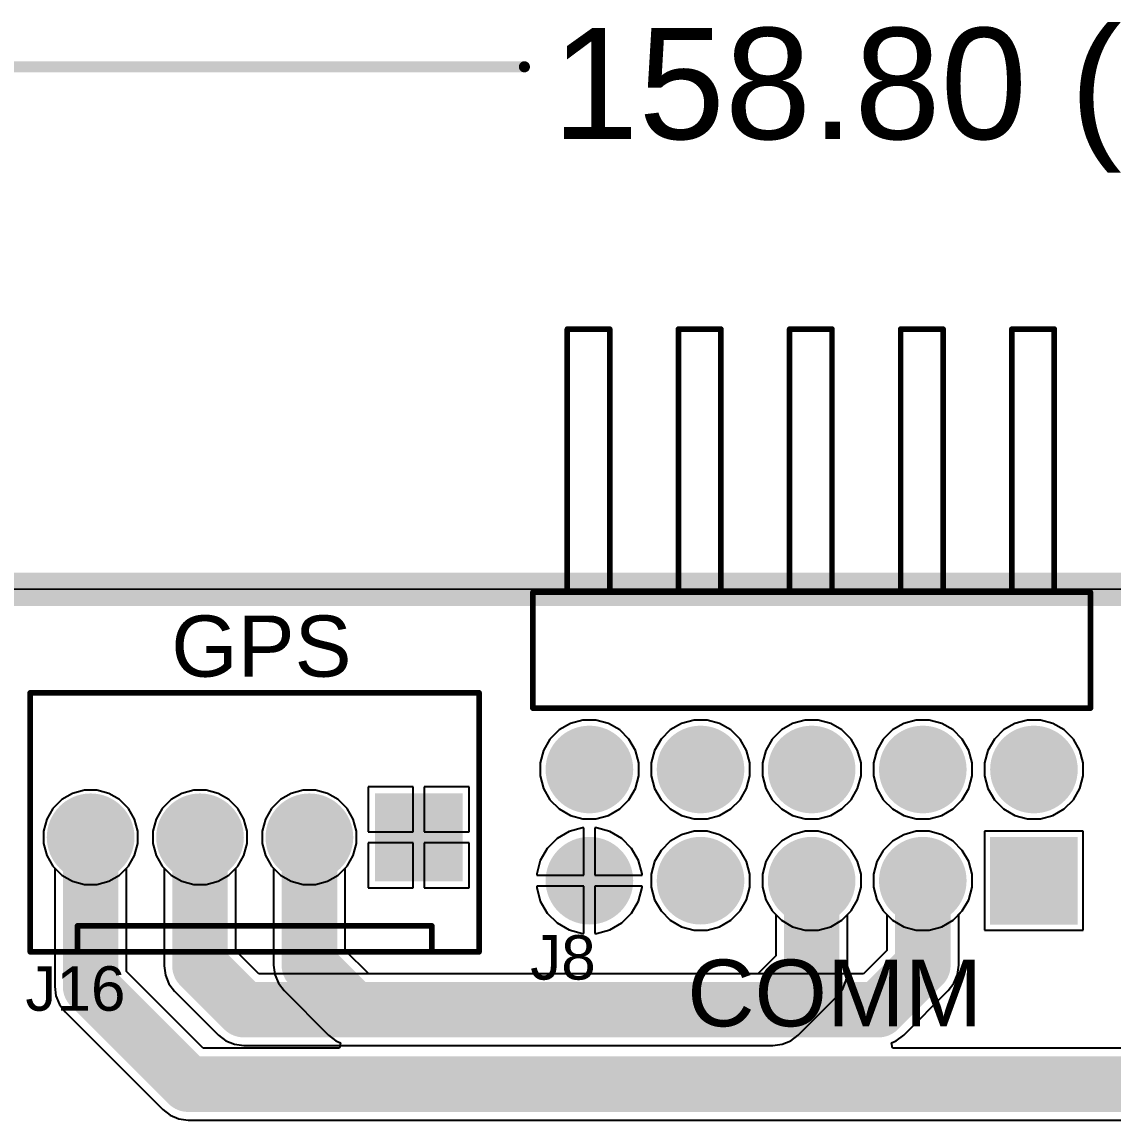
# Model space of a CAD drawing. Header units: millimetres. Extents: x -11 to 156, y -11 to 109.
# Drawn here: x 50.94 to 75.87, y 84.27 to 109.36 of the extents above; entities that cross this region are included whole.
import ezdxf

# ---------------------------------------------------------------- set-up
doc = ezdxf.new("R2010")
doc.units = ezdxf.units.MM
for name, color, linetype in [('BottomLayer', 5, 'Continuous'), ('BottomSolder', 6, 'Continuous'), ('Mechanical1', 6, 'Continuous'), ('Mechanical2', 216, 'Continuous'), ('MultiLayer', 9, 'Continuous'), ('PadHoleLayer', 156, 'Continuous'), ('TopLayer', 1, 'Continuous'), ('TopOverlay', 2, 'Continuous'), ('TopSolder', 216, 'Continuous')]:
    doc.layers.add(name, color=color, linetype=linetype)
doc.styles.add('Arial', font='', dxfattribs={"height": 0.2})
doc.styles.get('Arial').set_extended_font_data('Arial')

# ---------------------------------------------------------------- blocks, each defined once
blk = doc.blocks.new('M2510V_04P_74')
at = {"layer": 'BottomLayer'}
blk.add_hatch(color=5, dxfattribs=at).paths.add_polyline_path([(-4.65, 0.9), (-2.85, 0.9), (-2.85, -0.9), (-4.65, -0.9)])
h = blk.add_hatch(color=5, dxfattribs=at)
edge = h.paths.add_edge_path()
edge.add_arc((-1.25, 0), 0.9, 0, 360)
h = blk.add_hatch(color=5, dxfattribs=at)
edge = h.paths.add_edge_path()
edge.add_arc((1.25, 0), 0.9, 0, 360)
h = blk.add_hatch(color=5, dxfattribs=at)
edge = h.paths.add_edge_path()
edge.add_arc((3.75, 0), 0.9, 0, 360)
at = {"layer": 'BottomSolder'}
blk.add_hatch(color=6, dxfattribs=at).paths.add_polyline_path([(-4.752, 1.002), (-2.748, 1.002), (-2.748, -1.002), (-4.752, -1.002)])
h = blk.add_hatch(color=6, dxfattribs=at)
edge = h.paths.add_edge_path()
edge.add_arc((-1.25, 0), 1.002, 0, 360)
h = blk.add_hatch(color=6, dxfattribs=at)
edge = h.paths.add_edge_path()
edge.add_arc((1.25, 0), 1.002, 0, 360)
h = blk.add_hatch(color=6, dxfattribs=at)
edge = h.paths.add_edge_path()
edge.add_arc((3.75, 0), 1.002, 0, 360)
at = {"layer": 'MultiLayer'}
blk.add_hatch(color=9, dxfattribs=at).paths.add_polyline_path([(-4.65, 0.9), (-2.85, 0.9), (-2.85, -0.9), (-4.65, -0.9)])
h = blk.add_hatch(color=9, dxfattribs=at)
edge = h.paths.add_edge_path()
edge.add_arc((-1.25, 0), 0.9, 0, 360)
h = blk.add_hatch(color=9, dxfattribs=at)
edge = h.paths.add_edge_path()
edge.add_arc((1.25, 0), 0.9, 0, 360)
h = blk.add_hatch(color=9, dxfattribs=at)
edge = h.paths.add_edge_path()
edge.add_arc((3.75, 0), 0.9, 0, 360)
at = {"layer": 'PadHoleLayer'}
h = blk.add_hatch(color=156, dxfattribs=at)
edge = h.paths.add_edge_path()
edge.add_arc((-3.75, 0), 0.5, 0, 360)
h = blk.add_hatch(color=156, dxfattribs=at)
edge = h.paths.add_edge_path()
edge.add_arc((-1.25, 0), 0.5, 0, 360)
h = blk.add_hatch(color=156, dxfattribs=at)
edge = h.paths.add_edge_path()
edge.add_arc((1.25, 0), 0.5, 0, 360)
h = blk.add_hatch(color=156, dxfattribs=at)
edge = h.paths.add_edge_path()
edge.add_arc((3.75, 0), 0.5, 0, 360)
at = {"layer": 'TopLayer'}
blk.add_hatch(color=1, dxfattribs=at).paths.add_polyline_path([(-4.65, 0.9), (-2.85, 0.9), (-2.85, -0.9), (-4.65, -0.9)])
h = blk.add_hatch(color=1, dxfattribs=at)
edge = h.paths.add_edge_path()
edge.add_arc((-1.25, 0), 0.9, 0, 360)
h = blk.add_hatch(color=1, dxfattribs=at)
edge = h.paths.add_edge_path()
edge.add_arc((1.25, 0), 0.9, 0, 360)
h = blk.add_hatch(color=1, dxfattribs=at)
edge = h.paths.add_edge_path()
edge.add_arc((3.75, 0), 0.9, 0, 360)
at = {"layer": 'TopSolder'}
blk.add_hatch(color=216, dxfattribs=at).paths.add_polyline_path([(-4.752, 1.002), (-2.748, 1.002), (-2.748, -1.002), (-4.752, -1.002)])
h = blk.add_hatch(color=216, dxfattribs=at)
edge = h.paths.add_edge_path()
edge.add_arc((-1.25, 0), 1.002, 0, 360)
h = blk.add_hatch(color=216, dxfattribs=at)
edge = h.paths.add_edge_path()
edge.add_arc((1.25, 0), 1.002, 0, 360)
h = blk.add_hatch(color=216, dxfattribs=at)
edge = h.paths.add_edge_path()
edge.add_arc((3.75, 0), 1.002, 0, 360)
at = {"layer": 'TopOverlay', "const_width": 0.127}
for points in [[(5.131, 2.616), (-5.13, 2.616)], [(-5.13, 2.616), (-5.13, -3.302)], [(-4.049, 2.616), (-4.049, 2.022)], [(4.05, 2.616), (4.05, 2.022)], [(5.131, 2.616), (5.131, -3.302)], [(4.05, 2.022), (-4.049, 2.022)], [(5.131, -3.302), (-5.13, -3.302)]]:
    blk.add_lwpolyline(points, dxfattribs=at)
at = {"layer": 'TopOverlay', "const_width": 0.0635}
for points in [[(-5.161, 2.616, 1), (-5.098, 2.616, 1)], [(-5.161, 2.616, 1), (-5.098, 2.616, 1)], [(-4.081, 2.616, 1), (-4.017, 2.616, 1)], [(4.018, 2.616, 1), (4.082, 2.616, 1)], [(5.099, 2.616, 1), (5.163, 2.616, 1)], [(5.099, 2.616, 1), (5.163, 2.616, 1)], [(-4.081, 2.022, 1), (-4.017, 2.022, 1)], [(-4.081, 2.022, 1), (-4.017, 2.022, 1)], [(4.018, 2.022, 1), (4.082, 2.022, 1)], [(4.018, 2.022, 1), (4.082, 2.022, 1)], [(-5.161, -3.302, 1), (-5.098, -3.302, 1)], [(-5.161, -3.302, 1), (-5.098, -3.302, 1)], [(5.099, -3.302, 1), (5.163, -3.302, 1)], [(5.099, -3.302, 1), (5.163, -3.302, 1)]]:
    blk.add_lwpolyline(points, format="xyb", close=True, dxfattribs=at)
blk = doc.blocks.new('HDR_2_5TH_______________82')
at = {"layer": 'BottomLayer'}
blk.add_hatch(color=5, dxfattribs=at).paths.add_polyline_path([(-6.03, 2.22), (-4.13, 2.22), (-4.13, 0.32), (-6.03, 0.32)])
h = blk.add_hatch(color=5, dxfattribs=at)
edge = h.paths.add_edge_path()
edge.add_arc((-2.54, 1.27), 0.95, 0, 360)
h = blk.add_hatch(color=5, dxfattribs=at)
edge = h.paths.add_edge_path()
edge.add_arc((0, 1.27), 0.95, 0, 360)
h = blk.add_hatch(color=5, dxfattribs=at)
edge = h.paths.add_edge_path()
edge.add_arc((2.54, 1.27), 0.95, 0, 360)
h = blk.add_hatch(color=5, dxfattribs=at)
edge = h.paths.add_edge_path()
edge.add_arc((5.08, 1.27), 0.95, 0, 360)
h = blk.add_hatch(color=5, dxfattribs=at)
edge = h.paths.add_edge_path()
edge.add_arc((-5.08, -1.27), 0.95, 0, 360)
h = blk.add_hatch(color=5, dxfattribs=at)
edge = h.paths.add_edge_path()
edge.add_arc((-2.54, -1.27), 0.95, 0, 360)
h = blk.add_hatch(color=5, dxfattribs=at)
edge = h.paths.add_edge_path()
edge.add_arc((0, -1.27), 0.95, 0, 360)
h = blk.add_hatch(color=5, dxfattribs=at)
edge = h.paths.add_edge_path()
edge.add_arc((2.54, -1.27), 0.95, 0, 360)
h = blk.add_hatch(color=5, dxfattribs=at)
edge = h.paths.add_edge_path()
edge.add_arc((5.08, -1.27), 0.95, 0, 360)
at = {"layer": 'BottomSolder'}
blk.add_hatch(color=6, dxfattribs=at).paths.add_polyline_path([(-6.081, 2.271), (-4.079, 2.271), (-4.079, 0.269), (-6.081, 0.269)])
h = blk.add_hatch(color=6, dxfattribs=at)
edge = h.paths.add_edge_path()
edge.add_arc((-2.54, 1.27), 1.001, 0, 360)
h = blk.add_hatch(color=6, dxfattribs=at)
edge = h.paths.add_edge_path()
edge.add_arc((0, 1.27), 1.001, 0, 360)
h = blk.add_hatch(color=6, dxfattribs=at)
edge = h.paths.add_edge_path()
edge.add_arc((2.54, 1.27), 1.001, 0, 360)
h = blk.add_hatch(color=6, dxfattribs=at)
edge = h.paths.add_edge_path()
edge.add_arc((5.08, 1.27), 1.001, 0, 360)
h = blk.add_hatch(color=6, dxfattribs=at)
edge = h.paths.add_edge_path()
edge.add_arc((-5.08, -1.27), 1.001, 0, 360)
h = blk.add_hatch(color=6, dxfattribs=at)
edge = h.paths.add_edge_path()
edge.add_arc((-2.54, -1.27), 1.001, 0, 360)
h = blk.add_hatch(color=6, dxfattribs=at)
edge = h.paths.add_edge_path()
edge.add_arc((0, -1.27), 1.001, 0, 360)
h = blk.add_hatch(color=6, dxfattribs=at)
edge = h.paths.add_edge_path()
edge.add_arc((2.54, -1.27), 1.001, 0, 360)
h = blk.add_hatch(color=6, dxfattribs=at)
edge = h.paths.add_edge_path()
edge.add_arc((5.08, -1.27), 1.001, 0, 360)
at = {"layer": 'MultiLayer'}
blk.add_hatch(color=9, dxfattribs=at).paths.add_polyline_path([(-6.03, 2.22), (-4.13, 2.22), (-4.13, 0.32), (-6.03, 0.32)])
h = blk.add_hatch(color=9, dxfattribs=at)
edge = h.paths.add_edge_path()
edge.add_arc((-2.54, 1.27), 0.95, 0, 360)
h = blk.add_hatch(color=9, dxfattribs=at)
edge = h.paths.add_edge_path()
edge.add_arc((0, 1.27), 0.95, 0, 360)
h = blk.add_hatch(color=9, dxfattribs=at)
edge = h.paths.add_edge_path()
edge.add_arc((2.54, 1.27), 0.95, 0, 360)
h = blk.add_hatch(color=9, dxfattribs=at)
edge = h.paths.add_edge_path()
edge.add_arc((5.08, 1.27), 0.95, 0, 360)
h = blk.add_hatch(color=9, dxfattribs=at)
edge = h.paths.add_edge_path()
edge.add_arc((-5.08, -1.27), 0.95, 0, 360)
h = blk.add_hatch(color=9, dxfattribs=at)
edge = h.paths.add_edge_path()
edge.add_arc((-2.54, -1.27), 0.95, 0, 360)
h = blk.add_hatch(color=9, dxfattribs=at)
edge = h.paths.add_edge_path()
edge.add_arc((0, -1.27), 0.95, 0, 360)
h = blk.add_hatch(color=9, dxfattribs=at)
edge = h.paths.add_edge_path()
edge.add_arc((2.54, -1.27), 0.95, 0, 360)
h = blk.add_hatch(color=9, dxfattribs=at)
edge = h.paths.add_edge_path()
edge.add_arc((5.08, -1.27), 0.95, 0, 360)
at = {"layer": 'PadHoleLayer'}
h = blk.add_hatch(color=156, dxfattribs=at)
edge = h.paths.add_edge_path()
edge.add_arc((-5.08, 1.27), 0.515, 0, 360)
h = blk.add_hatch(color=156, dxfattribs=at)
edge = h.paths.add_edge_path()
edge.add_arc((-2.54, 1.27), 0.515, 0, 360)
h = blk.add_hatch(color=156, dxfattribs=at)
edge = h.paths.add_edge_path()
edge.add_arc((0, 1.27), 0.515, 0, 360)
h = blk.add_hatch(color=156, dxfattribs=at)
edge = h.paths.add_edge_path()
edge.add_arc((2.54, 1.27), 0.515, 0, 360)
h = blk.add_hatch(color=156, dxfattribs=at)
edge = h.paths.add_edge_path()
edge.add_arc((5.08, 1.27), 0.515, 0, 360)
h = blk.add_hatch(color=156, dxfattribs=at)
edge = h.paths.add_edge_path()
edge.add_arc((-5.08, -1.27), 0.515, 0, 360)
h = blk.add_hatch(color=156, dxfattribs=at)
edge = h.paths.add_edge_path()
edge.add_arc((-2.54, -1.27), 0.515, 0, 360)
h = blk.add_hatch(color=156, dxfattribs=at)
edge = h.paths.add_edge_path()
edge.add_arc((0, -1.27), 0.515, 0, 360)
h = blk.add_hatch(color=156, dxfattribs=at)
edge = h.paths.add_edge_path()
edge.add_arc((2.54, -1.27), 0.515, 0, 360)
h = blk.add_hatch(color=156, dxfattribs=at)
edge = h.paths.add_edge_path()
edge.add_arc((5.08, -1.27), 0.515, 0, 360)
at = {"layer": 'TopLayer'}
blk.add_hatch(color=1, dxfattribs=at).paths.add_polyline_path([(-6.03, 2.22), (-4.13, 2.22), (-4.13, 0.32), (-6.03, 0.32)])
h = blk.add_hatch(color=1, dxfattribs=at)
edge = h.paths.add_edge_path()
edge.add_arc((-2.54, 1.27), 0.95, 0, 360)
h = blk.add_hatch(color=1, dxfattribs=at)
edge = h.paths.add_edge_path()
edge.add_arc((0, 1.27), 0.95, 0, 360)
h = blk.add_hatch(color=1, dxfattribs=at)
edge = h.paths.add_edge_path()
edge.add_arc((2.54, 1.27), 0.95, 0, 360)
h = blk.add_hatch(color=1, dxfattribs=at)
edge = h.paths.add_edge_path()
edge.add_arc((5.08, 1.27), 0.95, 0, 360)
h = blk.add_hatch(color=1, dxfattribs=at)
edge = h.paths.add_edge_path()
edge.add_arc((-5.08, -1.27), 0.95, 0, 360)
h = blk.add_hatch(color=1, dxfattribs=at)
edge = h.paths.add_edge_path()
edge.add_arc((-2.54, -1.27), 0.95, 0, 360)
h = blk.add_hatch(color=1, dxfattribs=at)
edge = h.paths.add_edge_path()
edge.add_arc((0, -1.27), 0.95, 0, 360)
h = blk.add_hatch(color=1, dxfattribs=at)
edge = h.paths.add_edge_path()
edge.add_arc((2.54, -1.27), 0.95, 0, 360)
h = blk.add_hatch(color=1, dxfattribs=at)
edge = h.paths.add_edge_path()
edge.add_arc((5.08, -1.27), 0.95, 0, 360)
at = {"layer": 'TopSolder'}
blk.add_hatch(color=216, dxfattribs=at).paths.add_polyline_path([(-6.081, 2.271), (-4.079, 2.271), (-4.079, 0.269), (-6.081, 0.269)])
h = blk.add_hatch(color=216, dxfattribs=at)
edge = h.paths.add_edge_path()
edge.add_arc((-2.54, 1.27), 1.001, 0, 360)
h = blk.add_hatch(color=216, dxfattribs=at)
edge = h.paths.add_edge_path()
edge.add_arc((0, 1.27), 1.001, 0, 360)
h = blk.add_hatch(color=216, dxfattribs=at)
edge = h.paths.add_edge_path()
edge.add_arc((2.54, 1.27), 1.001, 0, 360)
h = blk.add_hatch(color=216, dxfattribs=at)
edge = h.paths.add_edge_path()
edge.add_arc((5.08, 1.27), 1.001, 0, 360)
h = blk.add_hatch(color=216, dxfattribs=at)
edge = h.paths.add_edge_path()
edge.add_arc((-5.08, -1.27), 1.001, 0, 360)
h = blk.add_hatch(color=216, dxfattribs=at)
edge = h.paths.add_edge_path()
edge.add_arc((-2.54, -1.27), 1.001, 0, 360)
h = blk.add_hatch(color=216, dxfattribs=at)
edge = h.paths.add_edge_path()
edge.add_arc((0, -1.27), 1.001, 0, 360)
h = blk.add_hatch(color=216, dxfattribs=at)
edge = h.paths.add_edge_path()
edge.add_arc((2.54, -1.27), 1.001, 0, 360)
h = blk.add_hatch(color=216, dxfattribs=at)
edge = h.paths.add_edge_path()
edge.add_arc((5.08, -1.27), 1.001, 0, 360)
at = {"layer": 'TopOverlay', "const_width": 0.127}
for points in [[(6.372, -2.67), (-6.372, -2.67)], [(-6.372, -5.32), (-6.372, -2.67)], [(6.372, -2.67), (6.372, -5.32)], [(6.372, -5.32), (-6.372, -5.32)], [(-5.545, -5.321), (-5.545, -11.331)], [(-4.574, -5.321), (-4.574, -11.331)], [(-3.005, -5.321), (-3.005, -11.331)], [(-2.034, -5.321), (-2.034, -11.331)], [(-0.465, -5.321), (-0.465, -11.331)], [(0.506, -5.321), (0.506, -11.331)], [(2.075, -5.321), (2.075, -11.331)], [(3.046, -5.321), (3.046, -11.331)], [(4.615, -5.321), (4.615, -11.331)], [(5.586, -5.321), (5.586, -11.331)], [(-4.574, -11.331), (-5.545, -11.331)], [(-2.034, -11.331), (-3.005, -11.331)], [(0.506, -11.331), (-0.465, -11.331)], [(3.046, -11.331), (2.075, -11.331)], [(5.586, -11.331), (4.615, -11.331)]]:
    blk.add_lwpolyline(points, dxfattribs=at)
at = {"layer": 'TopOverlay', "const_width": 0.0635}
for points in [[(-6.404, -2.67, 1), (-6.341, -2.67, 1)], [(-6.404, -2.67, 1), (-6.341, -2.67, 1)], [(6.341, -2.67, 1), (6.404, -2.67, 1)], [(6.341, -2.67, 1), (6.404, -2.67, 1)], [(-6.404, -5.32, 1), (-6.34, -5.32, 1)], [(-6.404, -5.32, 1), (-6.34, -5.32, 1)], [(-5.577, -5.321, 1), (-5.513, -5.321, 1)], [(-4.606, -5.321, 1), (-4.543, -5.321, 1)], [(-3.037, -5.321, 1), (-2.973, -5.321, 1)], [(-2.066, -5.321, 1), (-2.003, -5.321, 1)], [(-0.497, -5.321, 1), (-0.433, -5.321, 1)], [(0.474, -5.321, 1), (0.537, -5.321, 1)], [(2.043, -5.321, 1), (2.107, -5.321, 1)], [(3.014, -5.321, 1), (3.077, -5.321, 1)], [(4.583, -5.321, 1), (4.647, -5.321, 1)], [(5.554, -5.321, 1), (5.617, -5.321, 1)], [(6.34, -5.32, 1), (6.404, -5.32, 1)], [(6.34, -5.32, 1), (6.404, -5.32, 1)], [(-5.577, -11.331, 1), (-5.513, -11.331, 1)], [(-5.577, -11.331, 1), (-5.513, -11.331, 1)], [(-4.606, -11.331, 1), (-4.543, -11.331, 1)], [(-4.606, -11.331, 1), (-4.543, -11.331, 1)], [(-3.037, -11.331, 1), (-2.973, -11.331, 1)], [(-3.037, -11.331, 1), (-2.973, -11.331, 1)], [(-2.066, -11.331, 1), (-2.003, -11.331, 1)], [(-2.066, -11.331, 1), (-2.003, -11.331, 1)], [(-0.497, -11.331, 1), (-0.433, -11.331, 1)], [(-0.497, -11.331, 1), (-0.433, -11.331, 1)], [(0.474, -11.331, 1), (0.537, -11.331, 1)], [(0.474, -11.331, 1), (0.537, -11.331, 1)], [(2.043, -11.331, 1), (2.107, -11.331, 1)], [(2.043, -11.331, 1), (2.107, -11.331, 1)], [(3.014, -11.331, 1), (3.077, -11.331, 1)], [(3.014, -11.331, 1), (3.077, -11.331, 1)], [(4.583, -11.331, 1), (4.647, -11.331, 1)], [(4.583, -11.331, 1), (4.647, -11.331, 1)], [(5.554, -11.331, 1), (5.617, -11.331, 1)], [(5.554, -11.331, 1), (5.617, -11.331, 1)]]:
    blk.add_lwpolyline(points, format="xyb", close=True, dxfattribs=at)

msp = doc.modelspace()

# ---------------------------------------------------------------- linework, layer by layer
at = {"layer": 'BottomLayer'}
for p, q in [((-3.2, 96.393), (155.485, 96.418)), ((63.471, 93.329), (63.214, 93.181)), ((63.758, 93.406), (63.471, 93.329)), ((64.055, 93.406), (63.758, 93.406)), ((64.342, 93.329), (64.055, 93.406)), ((64.599, 93.181), (64.342, 93.329)), ((66.011, 93.329), (65.754, 93.181)), ((66.298, 93.406), (66.011, 93.329)), ((66.595, 93.406), (66.298, 93.406)), ((66.882, 93.329), (66.595, 93.406)), ((67.139, 93.181), (66.882, 93.329)), ((68.551, 93.329), (68.294, 93.181)), ((68.838, 93.406), (68.551, 93.329)), ((69.135, 93.406), (68.838, 93.406)), ((69.422, 93.329), (69.135, 93.406)), ((69.679, 93.181), (69.422, 93.329)), ((71.091, 93.329), (70.834, 93.181)), ((71.378, 93.406), (71.091, 93.329)), ((71.675, 93.406), (71.378, 93.406)), ((71.962, 93.329), (71.675, 93.406)), ((72.219, 93.181), (71.962, 93.329)), ((73.631, 93.329), (73.374, 93.181)), ((73.918, 93.406), (73.631, 93.329)), ((74.215, 93.406), (73.918, 93.406)), ((74.502, 93.329), (74.215, 93.406)), ((74.759, 93.181), (74.502, 93.329)), ((63.214, 93.181), (63.004, 92.971)), ((64.809, 92.971), (64.599, 93.181)), ((65.754, 93.181), (65.544, 92.971)), ((67.349, 92.971), (67.139, 93.181)), ((68.294, 93.181), (68.084, 92.971)), ((69.889, 92.971), (69.679, 93.181)), ((70.834, 93.181), (70.624, 92.971)), ((72.429, 92.971), (72.219, 93.181)), ((73.374, 93.181), (73.164, 92.971)), ((74.969, 92.971), (74.759, 93.181)), ((63.004, 92.971), (62.855, 92.714)), ((64.957, 92.714), (64.809, 92.971)), ((65.544, 92.971), (65.395, 92.714)), ((67.497, 92.714), (67.349, 92.971)), ((68.084, 92.971), (67.935, 92.714)), ((70.037, 92.714), (69.889, 92.971)), ((70.624, 92.971), (70.475, 92.714)), ((72.577, 92.714), (72.429, 92.971)), ((73.164, 92.971), (73.015, 92.714)), ((75.117, 92.714), (74.969, 92.971)), ((62.855, 92.714), (62.779, 92.427)), ((65.034, 92.427), (64.957, 92.714)), ((65.395, 92.714), (65.319, 92.427)), ((67.574, 92.427), (67.497, 92.714)), ((67.935, 92.714), (67.859, 92.427)), ((70.114, 92.427), (70.037, 92.714)), ((70.475, 92.714), (70.399, 92.427)), ((72.654, 92.427), (72.577, 92.714)), ((73.015, 92.714), (72.939, 92.427)), ((75.194, 92.427), (75.117, 92.714)), ((62.779, 92.427), (62.779, 92.13)), ((65.034, 92.13), (65.034, 92.427)), ((65.319, 92.427), (65.319, 92.13)), ((67.574, 92.13), (67.574, 92.427)), ((67.859, 92.427), (67.859, 92.13)), ((70.114, 92.13), (70.114, 92.427)), ((70.399, 92.427), (70.399, 92.13)), ((72.654, 92.13), (72.654, 92.427)), ((72.939, 92.427), (72.939, 92.13)), ((75.194, 92.13), (75.194, 92.427)), ((62.779, 92.13), (62.855, 91.843)), ((64.957, 91.843), (65.034, 92.13)), ((65.319, 92.13), (65.395, 91.843)), ((67.497, 91.843), (67.574, 92.13)), ((67.859, 92.13), (67.935, 91.843)), ((70.037, 91.843), (70.114, 92.13)), ((70.399, 92.13), (70.475, 91.843)), ((72.577, 91.843), (72.654, 92.13)), ((72.939, 92.13), (73.015, 91.843)), ((75.117, 91.843), (75.194, 92.13)), ((59.879, 91.883), (58.852, 91.883)), ((58.852, 91.883), (58.852, 90.856)), ((59.879, 90.856), (59.879, 91.883)), ((61.16, 91.883), (60.133, 91.883)), ((60.133, 91.883), (60.133, 90.856)), ((61.16, 90.856), (61.16, 91.883)), ((62.855, 91.843), (63.004, 91.586)), ((64.809, 91.586), (64.957, 91.843)), ((65.395, 91.843), (65.544, 91.586)), ((67.349, 91.586), (67.497, 91.843)), ((67.935, 91.843), (68.084, 91.586)), ((69.889, 91.586), (70.037, 91.843)), ((70.475, 91.843), (70.624, 91.586)), ((72.429, 91.586), (72.577, 91.843)), ((73.015, 91.843), (73.164, 91.586)), ((74.969, 91.586), (75.117, 91.843)), ((51.844, 91.591), (51.643, 91.391)), ((52.09, 91.733), (51.844, 91.591)), ((52.364, 91.807), (52.09, 91.733)), ((52.647, 91.807), (52.364, 91.807)), ((52.922, 91.733), (52.647, 91.807)), ((53.167, 91.591), (52.922, 91.733)), ((53.368, 91.391), (53.167, 91.591)), ((54.344, 91.591), (54.143, 91.391)), ((54.59, 91.733), (54.344, 91.591)), ((54.864, 91.807), (54.59, 91.733)), ((55.147, 91.807), (54.864, 91.807)), ((55.422, 91.733), (55.147, 91.807)), ((55.667, 91.591), (55.422, 91.733)), ((55.868, 91.391), (55.667, 91.591)), ((56.844, 91.591), (56.643, 91.391)), ((57.09, 91.733), (56.844, 91.591)), ((57.364, 91.807), (57.09, 91.733)), ((57.647, 91.807), (57.364, 91.807)), ((57.922, 91.733), (57.647, 91.807)), ((58.167, 91.591), (57.922, 91.733)), ((58.368, 91.391), (58.167, 91.591)), ((63.004, 91.586), (63.214, 91.376)), ((64.599, 91.376), (64.809, 91.586)), ((65.544, 91.586), (65.754, 91.376)), ((67.139, 91.376), (67.349, 91.586)), ((68.084, 91.586), (68.294, 91.376)), ((69.679, 91.376), (69.889, 91.586)), ((70.624, 91.586), (70.834, 91.376)), ((72.219, 91.376), (72.429, 91.586)), ((73.164, 91.586), (73.374, 91.376)), ((74.759, 91.376), (74.969, 91.586)), ((51.643, 91.391), (51.501, 91.145)), ((53.51, 91.145), (53.368, 91.391)), ((54.143, 91.391), (54.001, 91.145)), ((56.01, 91.145), (55.868, 91.391)), ((56.643, 91.391), (56.501, 91.145)), ((58.51, 91.145), (58.368, 91.391)), ((63.214, 91.376), (63.471, 91.227)), ((64.342, 91.227), (64.599, 91.376)), ((65.754, 91.376), (66.011, 91.227)), ((66.882, 91.227), (67.139, 91.376)), ((68.294, 91.376), (68.551, 91.227)), ((69.422, 91.227), (69.679, 91.376)), ((70.834, 91.376), (71.091, 91.227)), ((71.962, 91.227), (72.219, 91.376)), ((73.374, 91.376), (73.631, 91.227)), ((74.502, 91.227), (74.759, 91.376)), ((51.501, 91.145), (51.428, 90.871)), ((53.583, 90.871), (53.51, 91.145)), ((54.001, 91.145), (53.928, 90.871)), ((56.083, 90.871), (56.01, 91.145)), ((56.501, 91.145), (56.428, 90.871)), ((58.583, 90.871), (58.51, 91.145)), ((63.471, 91.227), (63.758, 91.15)), ((63.758, 91.15), (64.055, 91.15)), ((64.055, 91.15), (64.342, 91.227)), ((66.011, 91.227), (66.298, 91.15)), ((66.298, 91.15), (66.595, 91.15)), ((66.595, 91.15), (66.882, 91.227)), ((68.551, 91.227), (68.838, 91.15)), ((68.838, 91.15), (69.135, 91.15)), ((69.135, 91.15), (69.422, 91.227)), ((71.091, 91.227), (71.378, 91.15)), ((71.378, 91.15), (71.675, 91.15)), ((71.675, 91.15), (71.962, 91.227)), ((73.631, 91.227), (73.918, 91.15)), ((73.918, 91.15), (74.215, 91.15)), ((74.215, 91.15), (74.502, 91.227)), ((51.428, 90.871), (51.428, 90.587)), ((53.583, 90.587), (53.583, 90.871)), ((53.928, 90.871), (53.928, 90.587)), ((56.083, 90.587), (56.083, 90.871)), ((56.428, 90.871), (56.428, 90.587)), ((58.583, 90.587), (58.583, 90.871)), ((58.852, 90.856), (59.879, 90.856)), ((60.133, 90.856), (61.16, 90.856)), ((63.442, 90.86), (63.167, 90.702)), ((63.748, 90.942), (63.442, 90.86)), ((63.779, 90.942), (63.748, 90.942)), ((63.779, 89.865), (63.779, 90.942)), ((64.065, 90.942), (64.033, 90.942)), ((64.033, 90.942), (64.033, 89.865)), ((64.371, 90.86), (64.065, 90.942)), ((64.646, 90.702), (64.371, 90.86)), ((66.298, 90.866), (66.011, 90.789)), ((66.595, 90.866), (66.298, 90.866)), ((66.882, 90.789), (66.595, 90.866)), ((68.838, 90.866), (68.551, 90.789)), ((69.135, 90.866), (68.838, 90.866)), ((69.422, 90.789), (69.135, 90.866)), ((71.378, 90.866), (71.091, 90.789)), ((71.675, 90.866), (71.378, 90.866)), ((71.962, 90.789), (71.675, 90.866)), ((75.194, 90.866), (72.939, 90.866)), ((72.939, 90.866), (72.939, 88.61)), ((75.194, 88.61), (75.194, 90.866)), ((51.428, 90.587), (51.501, 90.313)), ((53.51, 90.313), (53.583, 90.587)), ((53.928, 90.587), (54.001, 90.313)), ((56.01, 90.313), (56.083, 90.587)), ((56.428, 90.587), (56.501, 90.313)), ((58.51, 90.313), (58.583, 90.587)), ((59.879, 90.602), (58.852, 90.602)), ((58.852, 90.602), (58.852, 89.575)), ((59.879, 89.575), (59.879, 90.602)), ((61.16, 90.602), (60.133, 90.602)), ((60.133, 90.602), (60.133, 89.575)), ((61.16, 89.575), (61.16, 90.602)), ((63.167, 90.702), (62.943, 90.477)), ((64.87, 90.477), (64.646, 90.702)), ((65.754, 90.641), (65.544, 90.431)), ((66.011, 90.789), (65.754, 90.641)), ((67.139, 90.641), (66.882, 90.789)), ((67.349, 90.431), (67.139, 90.641)), ((68.294, 90.641), (68.084, 90.431)), ((68.551, 90.789), (68.294, 90.641)), ((69.679, 90.641), (69.422, 90.789)), ((69.889, 90.431), (69.679, 90.641)), ((70.834, 90.641), (70.624, 90.431)), ((71.091, 90.789), (70.834, 90.641)), ((72.219, 90.641), (71.962, 90.789)), ((72.429, 90.431), (72.219, 90.641)), ((51.501, 90.313), (51.643, 90.067)), ((53.368, 90.067), (53.51, 90.313)), ((54.001, 90.313), (54.143, 90.067)), ((55.868, 90.067), (56.01, 90.313)), ((56.501, 90.313), (56.643, 90.067)), ((58.368, 90.067), (58.51, 90.313)), ((62.943, 90.477), (62.784, 90.203)), ((65.028, 90.203), (64.87, 90.477)), ((65.544, 90.431), (65.395, 90.174)), ((67.497, 90.174), (67.349, 90.431)), ((68.084, 90.431), (67.935, 90.174)), ((70.037, 90.174), (69.889, 90.431)), ((70.624, 90.431), (70.475, 90.174)), ((72.577, 90.174), (72.429, 90.431)), ((51.643, 90.067), (51.844, 89.866)), ((53.167, 89.866), (53.368, 90.067)), ((54.143, 90.067), (54.186, 90.024)), ((55.825, 90.024), (55.868, 90.067)), ((56.643, 90.067), (56.844, 89.866)), ((58.167, 89.866), (58.368, 90.067)), ((62.784, 90.203), (62.702, 89.897)), ((65.11, 89.897), (65.028, 90.203)), ((65.395, 90.174), (65.319, 89.887)), ((67.574, 89.887), (67.497, 90.174)), ((67.935, 90.174), (67.859, 89.887)), ((70.114, 89.887), (70.037, 90.174)), ((70.475, 90.174), (70.399, 89.887)), ((72.654, 89.887), (72.577, 90.174)), ((51.844, 89.866), (52.09, 89.724)), ((52.922, 89.724), (53.167, 89.866)), ((54.186, 90.024), (54.186, 87.793)), ((55.825, 88.133), (55.825, 90.024)), ((56.844, 89.866), (57.09, 89.724)), ((57.922, 89.724), (58.167, 89.866)), ((62.702, 89.897), (62.702, 89.865)), ((62.702, 89.865), (63.779, 89.865)), ((64.033, 89.865), (65.11, 89.865)), ((65.11, 89.865), (65.11, 89.897)), ((65.319, 89.887), (65.319, 89.59)), ((67.574, 89.59), (67.574, 89.887)), ((67.859, 89.887), (67.859, 89.59)), ((70.114, 89.59), (70.114, 89.887)), ((70.399, 89.887), (70.399, 89.59)), ((72.654, 89.59), (72.654, 89.887)), ((52.09, 89.724), (52.364, 89.651)), ((52.364, 89.651), (52.647, 89.651)), ((52.647, 89.651), (52.922, 89.724)), ((57.09, 89.724), (57.364, 89.651)), ((57.364, 89.651), (57.647, 89.651)), ((57.647, 89.651), (57.922, 89.724)), ((58.852, 89.575), (59.879, 89.575)), ((60.133, 89.575), (61.16, 89.575)), ((63.779, 89.611), (62.702, 89.611)), ((62.702, 89.611), (62.702, 89.58)), ((62.702, 89.58), (62.784, 89.273)), ((63.779, 88.534), (63.779, 89.611)), ((65.11, 89.611), (64.033, 89.611)), ((64.033, 89.611), (64.033, 88.534)), ((65.028, 89.273), (65.11, 89.58)), ((65.11, 89.58), (65.11, 89.611)), ((65.319, 89.59), (65.395, 89.303)), ((67.497, 89.303), (67.574, 89.59)), ((67.859, 89.59), (67.935, 89.303)), ((70.037, 89.303), (70.114, 89.59)), ((70.399, 89.59), (70.475, 89.303)), ((72.577, 89.303), (72.654, 89.59)), ((62.784, 89.273), (62.943, 88.999)), ((64.87, 88.999), (65.028, 89.273)), ((65.395, 89.303), (65.544, 89.046)), ((67.349, 89.046), (67.497, 89.303)), ((67.935, 89.303), (68.084, 89.046)), ((69.889, 89.046), (70.037, 89.303)), ((70.475, 89.303), (70.624, 89.046)), ((72.429, 89.046), (72.577, 89.303)), ((62.943, 88.999), (63.167, 88.775)), ((64.646, 88.775), (64.87, 88.999)), ((65.544, 89.046), (65.754, 88.836)), ((65.754, 88.836), (66.011, 88.687)), ((66.882, 88.687), (67.139, 88.836)), ((67.139, 88.836), (67.349, 89.046)), ((68.084, 89.046), (68.167, 88.963)), ((68.167, 88.963), (68.167, 88.02)), ((69.806, 88.963), (69.889, 89.046)), ((69.806, 87.681), (69.806, 88.963)), ((70.624, 89.046), (70.834, 88.836)), ((70.834, 88.836), (71.091, 88.687)), ((71.962, 88.687), (72.219, 88.836)), ((72.219, 88.836), (72.429, 89.046)), ((63.167, 88.775), (63.442, 88.616)), ((63.442, 88.616), (63.748, 88.534)), ((64.065, 88.534), (64.371, 88.616)), ((64.371, 88.616), (64.646, 88.775)), ((66.011, 88.687), (66.298, 88.61)), ((66.298, 88.61), (66.595, 88.61)), ((66.595, 88.61), (66.882, 88.687)), ((71.091, 88.687), (71.378, 88.61)), ((71.378, 88.61), (71.675, 88.61)), ((71.675, 88.61), (71.962, 88.687)), ((72.939, 88.61), (75.194, 88.61)), ((63.748, 88.534), (63.779, 88.534)), ((64.033, 88.534), (64.065, 88.534)), ((56.347, 87.612), (55.825, 88.133)), ((68.167, 88.02), (67.758, 87.612)), ((54.186, 87.793), (54.214, 87.581)), ((54.214, 87.581), (54.296, 87.383)), ((67.758, 87.612), (56.347, 87.612)), ((69.778, 87.469), (69.806, 87.681)), ((54.296, 87.383), (54.426, 87.214)), ((69.696, 87.271), (69.778, 87.469)), ((54.426, 87.214), (55.427, 86.212)), ((68.677, 86.212), (69.566, 87.101)), ((69.566, 87.101), (69.696, 87.271)), ((55.427, 86.212), (55.597, 86.082)), ((55.597, 86.082), (55.795, 86)), ((68.31, 86), (68.507, 86.082)), ((68.507, 86.082), (68.677, 86.212)), ((55.795, 86), (56.007, 85.972)), ((56.007, 85.972), (68.097, 85.972)), ((68.097, 85.972), (68.31, 86))]:
    msp.add_line(p, q, dxfattribs=at)
at = {"layer": 'BottomLayer', "const_width": 1.27}
for points in [[(55.006, 87.793), (55.006, 90.729)], [(68.986, 87.681), (68.986, 89.738)], [(55.006, 87.793), (56.007, 86.792)], [(68.097, 86.792), (68.986, 87.681)], [(56.007, 86.792), (68.097, 86.792)]]:
    msp.add_lwpolyline(points, dxfattribs=at)
at = {"layer": 'BottomLayer', "const_width": 0.635}
for points in [[(54.688, 90.729, 1), (55.323, 90.729, 1)], [(68.669, 89.738, 1), (69.304, 89.738, 1)], [(54.688, 87.793, 1), (55.323, 87.793, 1)], [(54.688, 87.793, 1), (55.323, 87.793, 1)], [(68.669, 87.681, 1), (69.304, 87.681, 1)], [(68.669, 87.681, 1), (69.304, 87.681, 1)], [(55.69, 86.792, 1), (56.324, 86.792, 1)], [(55.69, 86.792, 1), (56.324, 86.792, 1)], [(67.78, 86.792, 1), (68.415, 86.792, 1)], [(67.78, 86.792, 1), (68.415, 86.792, 1)]]:
    msp.add_lwpolyline(points, format="xyb", close=True, dxfattribs=at)
at = {"layer": 'Mechanical1', "const_width": 0.254}
msp.add_lwpolyline([(-3.226, 108.331), (62.42, 108.331)], dxfattribs=at)
at = {"layer": 'Mechanical1', "const_width": 0.127}
msp.add_lwpolyline([(62.357, 108.331, 1), (62.484, 108.331, 1)], format="xyb", close=True, dxfattribs=at)
at = {"layer": 'Mechanical2', "const_width": 0.762}
msp.add_lwpolyline([(-3.226, 96.393), (155.575, 96.393)], dxfattribs=at)
at = {"layer": 'TopLayer'}
for p, q in [((-3.2, 96.393), (155.485, 96.418)), ((63.471, 93.329), (63.214, 93.181)), ((63.758, 93.406), (63.471, 93.329)), ((64.055, 93.406), (63.758, 93.406)), ((64.342, 93.329), (64.055, 93.406)), ((64.599, 93.181), (64.342, 93.329)), ((66.011, 93.329), (65.754, 93.181)), ((66.298, 93.406), (66.011, 93.329)), ((66.595, 93.406), (66.298, 93.406)), ((66.882, 93.329), (66.595, 93.406)), ((67.139, 93.181), (66.882, 93.329)), ((68.551, 93.329), (68.294, 93.181)), ((68.838, 93.406), (68.551, 93.329)), ((69.135, 93.406), (68.838, 93.406)), ((69.422, 93.329), (69.135, 93.406)), ((69.679, 93.181), (69.422, 93.329)), ((71.091, 93.329), (70.834, 93.181)), ((71.378, 93.406), (71.091, 93.329)), ((71.675, 93.406), (71.378, 93.406)), ((71.962, 93.329), (71.675, 93.406)), ((72.219, 93.181), (71.962, 93.329)), ((73.631, 93.329), (73.374, 93.181)), ((73.918, 93.406), (73.631, 93.329)), ((74.215, 93.406), (73.918, 93.406)), ((74.502, 93.329), (74.215, 93.406)), ((74.759, 93.181), (74.502, 93.329)), ((63.214, 93.181), (63.004, 92.971)), ((64.809, 92.971), (64.599, 93.181)), ((65.754, 93.181), (65.544, 92.971)), ((67.349, 92.971), (67.139, 93.181)), ((68.294, 93.181), (68.084, 92.971)), ((69.889, 92.971), (69.679, 93.181)), ((70.834, 93.181), (70.624, 92.971)), ((72.429, 92.971), (72.219, 93.181)), ((73.374, 93.181), (73.164, 92.971)), ((74.969, 92.971), (74.759, 93.181)), ((63.004, 92.971), (62.855, 92.714)), ((64.957, 92.714), (64.809, 92.971)), ((65.544, 92.971), (65.395, 92.714)), ((67.497, 92.714), (67.349, 92.971)), ((68.084, 92.971), (67.935, 92.714)), ((70.037, 92.714), (69.889, 92.971)), ((70.624, 92.971), (70.475, 92.714)), ((72.577, 92.714), (72.429, 92.971)), ((73.164, 92.971), (73.015, 92.714)), ((75.117, 92.714), (74.969, 92.971)), ((62.855, 92.714), (62.779, 92.427)), ((65.034, 92.427), (64.957, 92.714)), ((65.395, 92.714), (65.319, 92.427)), ((67.574, 92.427), (67.497, 92.714)), ((67.935, 92.714), (67.859, 92.427)), ((70.114, 92.427), (70.037, 92.714)), ((70.475, 92.714), (70.399, 92.427)), ((72.654, 92.427), (72.577, 92.714)), ((73.015, 92.714), (72.939, 92.427)), ((75.194, 92.427), (75.117, 92.714)), ((62.779, 92.427), (62.779, 92.13)), ((65.034, 92.13), (65.034, 92.427)), ((65.319, 92.427), (65.319, 92.13)), ((67.574, 92.13), (67.574, 92.427)), ((67.859, 92.427), (67.859, 92.13)), ((70.114, 92.13), (70.114, 92.427)), ((70.399, 92.427), (70.399, 92.13)), ((72.654, 92.13), (72.654, 92.427)), ((72.939, 92.427), (72.939, 92.13)), ((75.194, 92.13), (75.194, 92.427)), ((62.779, 92.13), (62.855, 91.843)), ((64.957, 91.843), (65.034, 92.13)), ((65.319, 92.13), (65.395, 91.843)), ((67.497, 91.843), (67.574, 92.13)), ((67.859, 92.13), (67.935, 91.843)), ((70.037, 91.843), (70.114, 92.13)), ((70.399, 92.13), (70.475, 91.843)), ((72.577, 91.843), (72.654, 92.13)), ((72.939, 92.13), (73.015, 91.843)), ((75.117, 91.843), (75.194, 92.13)), ((59.879, 91.883), (58.852, 91.883)), ((58.852, 91.883), (58.852, 90.856)), ((59.879, 90.856), (59.879, 91.883)), ((61.16, 91.883), (60.133, 91.883)), ((60.133, 91.883), (60.133, 90.856)), ((61.16, 90.856), (61.16, 91.883)), ((62.855, 91.843), (63.004, 91.586)), ((64.809, 91.586), (64.957, 91.843)), ((65.395, 91.843), (65.544, 91.586)), ((67.349, 91.586), (67.497, 91.843)), ((67.935, 91.843), (68.084, 91.586)), ((69.889, 91.586), (70.037, 91.843)), ((70.475, 91.843), (70.624, 91.586)), ((72.429, 91.586), (72.577, 91.843)), ((73.015, 91.843), (73.164, 91.586)), ((74.969, 91.586), (75.117, 91.843)), ((51.844, 91.591), (51.643, 91.391)), ((52.09, 91.733), (51.844, 91.591)), ((52.364, 91.807), (52.09, 91.733)), ((52.647, 91.807), (52.364, 91.807)), ((52.922, 91.733), (52.647, 91.807)), ((53.167, 91.591), (52.922, 91.733)), ((53.368, 91.391), (53.167, 91.591)), ((54.344, 91.591), (54.143, 91.391)), ((54.59, 91.733), (54.344, 91.591)), ((54.864, 91.807), (54.59, 91.733)), ((55.147, 91.807), (54.864, 91.807)), ((55.422, 91.733), (55.147, 91.807)), ((55.667, 91.591), (55.422, 91.733)), ((55.868, 91.391), (55.667, 91.591)), ((56.844, 91.591), (56.643, 91.391)), ((57.09, 91.733), (56.844, 91.591)), ((57.364, 91.807), (57.09, 91.733)), ((57.647, 91.807), (57.364, 91.807)), ((57.922, 91.733), (57.647, 91.807)), ((58.167, 91.591), (57.922, 91.733)), ((58.368, 91.391), (58.167, 91.591)), ((63.004, 91.586), (63.214, 91.376)), ((64.599, 91.376), (64.809, 91.586)), ((65.544, 91.586), (65.754, 91.376)), ((67.139, 91.376), (67.349, 91.586)), ((68.084, 91.586), (68.294, 91.376)), ((69.679, 91.376), (69.889, 91.586)), ((70.624, 91.586), (70.834, 91.376)), ((72.219, 91.376), (72.429, 91.586)), ((73.164, 91.586), (73.374, 91.376)), ((74.759, 91.376), (74.969, 91.586)), ((51.643, 91.391), (51.501, 91.145)), ((53.51, 91.145), (53.368, 91.391)), ((54.143, 91.391), (54.001, 91.145)), ((56.01, 91.145), (55.868, 91.391)), ((56.643, 91.391), (56.501, 91.145)), ((58.51, 91.145), (58.368, 91.391)), ((63.214, 91.376), (63.471, 91.227)), ((64.342, 91.227), (64.599, 91.376)), ((65.754, 91.376), (66.011, 91.227)), ((66.882, 91.227), (67.139, 91.376)), ((68.294, 91.376), (68.551, 91.227)), ((69.422, 91.227), (69.679, 91.376)), ((70.834, 91.376), (71.091, 91.227)), ((71.962, 91.227), (72.219, 91.376)), ((73.374, 91.376), (73.631, 91.227)), ((74.502, 91.227), (74.759, 91.376)), ((51.501, 91.145), (51.428, 90.871)), ((53.583, 90.871), (53.51, 91.145)), ((54.001, 91.145), (53.928, 90.871)), ((56.083, 90.871), (56.01, 91.145)), ((56.501, 91.145), (56.428, 90.871)), ((58.583, 90.871), (58.51, 91.145)), ((63.471, 91.227), (63.758, 91.15)), ((63.758, 91.15), (64.055, 91.15)), ((64.055, 91.15), (64.342, 91.227)), ((66.011, 91.227), (66.298, 91.15)), ((66.298, 91.15), (66.595, 91.15)), ((66.595, 91.15), (66.882, 91.227)), ((68.551, 91.227), (68.838, 91.15)), ((68.838, 91.15), (69.135, 91.15)), ((69.135, 91.15), (69.422, 91.227)), ((71.091, 91.227), (71.378, 91.15)), ((71.378, 91.15), (71.675, 91.15)), ((71.675, 91.15), (71.962, 91.227)), ((73.631, 91.227), (73.918, 91.15)), ((73.918, 91.15), (74.215, 91.15)), ((74.215, 91.15), (74.502, 91.227)), ((51.428, 90.871), (51.428, 90.587)), ((53.583, 90.587), (53.583, 90.871)), ((53.928, 90.871), (53.928, 90.587)), ((56.083, 90.587), (56.083, 90.871)), ((56.428, 90.871), (56.428, 90.587)), ((58.583, 90.587), (58.583, 90.871)), ((58.852, 90.856), (59.879, 90.856)), ((60.133, 90.856), (61.16, 90.856)), ((63.442, 90.86), (63.167, 90.702)), ((63.748, 90.942), (63.442, 90.86)), ((63.779, 90.942), (63.748, 90.942)), ((63.779, 89.865), (63.779, 90.942)), ((64.065, 90.942), (64.033, 90.942)), ((64.033, 90.942), (64.033, 89.865)), ((64.371, 90.86), (64.065, 90.942)), ((64.646, 90.702), (64.371, 90.86)), ((66.298, 90.866), (66.011, 90.789)), ((66.595, 90.866), (66.298, 90.866)), ((66.882, 90.789), (66.595, 90.866)), ((68.838, 90.866), (68.551, 90.789)), ((69.135, 90.866), (68.838, 90.866)), ((69.422, 90.789), (69.135, 90.866)), ((71.378, 90.866), (71.091, 90.789)), ((71.675, 90.866), (71.378, 90.866)), ((71.962, 90.789), (71.675, 90.866)), ((75.194, 90.866), (72.939, 90.866)), ((72.939, 90.866), (72.939, 88.61)), ((75.194, 88.61), (75.194, 90.866)), ((51.428, 90.587), (51.501, 90.313)), ((53.51, 90.313), (53.583, 90.587)), ((53.928, 90.587), (54.001, 90.313)), ((56.01, 90.313), (56.083, 90.587)), ((56.428, 90.587), (56.501, 90.313)), ((58.51, 90.313), (58.583, 90.587)), ((59.879, 90.602), (58.852, 90.602)), ((58.852, 90.602), (58.852, 89.575)), ((59.879, 89.575), (59.879, 90.602)), ((61.16, 90.602), (60.133, 90.602)), ((60.133, 90.602), (60.133, 89.575)), ((61.16, 89.575), (61.16, 90.602)), ((63.167, 90.702), (62.943, 90.477)), ((64.87, 90.477), (64.646, 90.702)), ((65.754, 90.641), (65.544, 90.431)), ((66.011, 90.789), (65.754, 90.641)), ((67.139, 90.641), (66.882, 90.789)), ((67.349, 90.431), (67.139, 90.641)), ((68.294, 90.641), (68.084, 90.431)), ((68.551, 90.789), (68.294, 90.641)), ((69.679, 90.641), (69.422, 90.789)), ((69.889, 90.431), (69.679, 90.641)), ((70.834, 90.641), (70.624, 90.431)), ((71.091, 90.789), (70.834, 90.641)), ((72.219, 90.641), (71.962, 90.789)), ((72.429, 90.431), (72.219, 90.641)), ((51.501, 90.313), (51.643, 90.067)), ((53.368, 90.067), (53.51, 90.313)), ((54.001, 90.313), (54.143, 90.067)), ((55.868, 90.067), (56.01, 90.313)), ((56.501, 90.313), (56.643, 90.067)), ((58.368, 90.067), (58.51, 90.313)), ((62.943, 90.477), (62.784, 90.203)), ((65.028, 90.203), (64.87, 90.477)), ((65.544, 90.431), (65.395, 90.174)), ((67.497, 90.174), (67.349, 90.431)), ((68.084, 90.431), (67.935, 90.174)), ((70.037, 90.174), (69.889, 90.431)), ((70.624, 90.431), (70.475, 90.174)), ((72.577, 90.174), (72.429, 90.431)), ((51.643, 90.067), (51.686, 90.024)), ((53.325, 90.024), (53.368, 90.067)), ((54.143, 90.067), (54.344, 89.866)), ((55.667, 89.866), (55.868, 90.067)), ((56.643, 90.067), (56.686, 90.024)), ((58.325, 90.024), (58.368, 90.067)), ((62.784, 90.203), (62.702, 89.897)), ((65.11, 89.897), (65.028, 90.203)), ((65.395, 90.174), (65.319, 89.887)), ((67.574, 89.887), (67.497, 90.174)), ((67.935, 90.174), (67.859, 89.887)), ((70.114, 89.887), (70.037, 90.174)), ((70.475, 90.174), (70.399, 89.887)), ((72.654, 89.887), (72.577, 90.174)), ((51.686, 90.024), (51.686, 87.321)), ((53.325, 87.661), (53.325, 90.024)), ((54.344, 89.866), (54.59, 89.724)), ((55.422, 89.724), (55.667, 89.866)), ((56.686, 90.024), (56.686, 87.808)), ((58.325, 88.147), (58.325, 90.024)), ((62.702, 89.897), (62.702, 89.865)), ((62.702, 89.865), (63.779, 89.865)), ((64.033, 89.865), (65.11, 89.865)), ((65.11, 89.865), (65.11, 89.897)), ((65.319, 89.887), (65.319, 89.59)), ((67.574, 89.59), (67.574, 89.887)), ((67.859, 89.887), (67.859, 89.59)), ((70.114, 89.59), (70.114, 89.887)), ((70.399, 89.887), (70.399, 89.59)), ((72.654, 89.59), (72.654, 89.887)), ((54.59, 89.724), (54.864, 89.651)), ((54.864, 89.651), (55.147, 89.651)), ((55.147, 89.651), (55.422, 89.724)), ((58.852, 89.575), (59.879, 89.575)), ((60.133, 89.575), (61.16, 89.575)), ((63.779, 89.611), (62.702, 89.611)), ((62.702, 89.611), (62.702, 89.58)), ((62.702, 89.58), (62.784, 89.273)), ((63.779, 88.534), (63.779, 89.611)), ((65.11, 89.611), (64.033, 89.611)), ((64.033, 89.611), (64.033, 88.534)), ((65.028, 89.273), (65.11, 89.58)), ((65.11, 89.58), (65.11, 89.611)), ((65.319, 89.59), (65.395, 89.303)), ((67.497, 89.303), (67.574, 89.59)), ((67.859, 89.59), (67.935, 89.303)), ((70.037, 89.303), (70.114, 89.59)), ((70.399, 89.59), (70.475, 89.303)), ((72.577, 89.303), (72.654, 89.59)), ((62.784, 89.273), (62.943, 88.999)), ((64.87, 88.999), (65.028, 89.273)), ((65.395, 89.303), (65.544, 89.046)), ((67.349, 89.046), (67.497, 89.303)), ((67.935, 89.303), (68.084, 89.046)), ((69.889, 89.046), (70.037, 89.303)), ((70.475, 89.303), (70.624, 89.046)), ((72.429, 89.046), (72.577, 89.303)), ((62.943, 88.999), (63.167, 88.775)), ((64.646, 88.775), (64.87, 88.999)), ((65.544, 89.046), (65.754, 88.836)), ((65.754, 88.836), (66.011, 88.687)), ((66.882, 88.687), (67.139, 88.836)), ((67.139, 88.836), (67.349, 89.046)), ((68.084, 89.046), (68.294, 88.836)), ((68.294, 88.836), (68.551, 88.687)), ((69.422, 88.687), (69.679, 88.836)), ((69.679, 88.836), (69.889, 89.046)), ((70.624, 89.046), (70.707, 88.963)), ((70.707, 88.963), (70.707, 88.147)), ((72.346, 88.963), (72.429, 89.046)), ((72.346, 87.808), (72.346, 88.963)), ((63.167, 88.775), (63.442, 88.616)), ((63.442, 88.616), (63.748, 88.534)), ((64.065, 88.534), (64.371, 88.616)), ((64.371, 88.616), (64.646, 88.775)), ((66.011, 88.687), (66.298, 88.61)), ((66.298, 88.61), (66.595, 88.61)), ((66.595, 88.61), (66.882, 88.687)), ((68.551, 88.687), (68.838, 88.61)), ((68.838, 88.61), (69.135, 88.61)), ((69.135, 88.61), (69.422, 88.687)), ((72.939, 88.61), (75.194, 88.61)), ((63.748, 88.534), (63.779, 88.534)), ((64.033, 88.534), (64.065, 88.534)), ((58.861, 87.612), (58.325, 88.147)), ((70.707, 88.147), (70.171, 87.612)), ((56.686, 87.808), (56.714, 87.596)), ((72.318, 87.596), (72.346, 87.808)), ((55.077, 85.91), (53.325, 87.661)), ((56.714, 87.596), (56.796, 87.398)), ((70.171, 87.612), (58.861, 87.612)), ((72.236, 87.398), (72.318, 87.596)), ((51.686, 87.321), (51.714, 87.109)), ((56.796, 87.398), (56.926, 87.228)), ((72.106, 87.228), (72.236, 87.398)), ((51.714, 87.109), (51.796, 86.911)), ((56.926, 87.228), (57.942, 86.212)), ((71.09, 86.212), (72.106, 87.228)), ((51.796, 86.911), (51.926, 86.742)), ((51.926, 86.742), (54.157, 84.51)), ((57.942, 86.212), (58.112, 86.082)), ((58.112, 86.082), (58.22, 86.037)), ((70.812, 86.037), (70.92, 86.082)), ((70.92, 86.082), (71.09, 86.212)), ((58.195, 85.91), (55.077, 85.91)), ((58.22, 86.037), (58.195, 85.91)), ((70.837, 85.91), (70.812, 86.037)), ((80.721, 85.91), (70.837, 85.91)), ((54.157, 84.51), (54.327, 84.38)), ((54.327, 84.38), (54.525, 84.298)), ((54.525, 84.298), (54.737, 84.27)), ((54.737, 84.27), (80.382, 84.27))]:
    msp.add_line(p, q, dxfattribs=at)
at = {"layer": 'TopLayer', "const_width": 1.27}
for points in [[(52.506, 87.321), (52.506, 90.729)], [(57.506, 87.808), (57.506, 90.729)], [(71.526, 87.808), (71.526, 89.738)], [(57.506, 87.808), (58.522, 86.792)], [(70.51, 86.792), (71.526, 87.808)], [(52.506, 87.321), (54.737, 85.09)], [(58.522, 86.792), (70.51, 86.792)], [(54.737, 85.09), (80.721, 85.09)]]:
    msp.add_lwpolyline(points, dxfattribs=at)
at = {"layer": 'TopLayer', "const_width": 0.635}
for points in [[(52.188, 90.729, 1), (52.823, 90.729, 1)], [(57.188, 90.729, 1), (57.823, 90.729, 1)], [(71.209, 89.738, 1), (71.844, 89.738, 1)], [(57.188, 87.808, 1), (57.823, 87.808, 1)], [(57.188, 87.808, 1), (57.823, 87.808, 1)], [(71.209, 87.808, 1), (71.844, 87.808, 1)], [(71.209, 87.808, 1), (71.844, 87.808, 1)], [(52.188, 87.321, 1), (52.823, 87.321, 1)], [(52.188, 87.321, 1), (52.823, 87.321, 1)], [(58.204, 86.792, 1), (58.839, 86.792, 1)], [(58.204, 86.792, 1), (58.839, 86.792, 1)], [(70.193, 86.792, 1), (70.828, 86.792, 1)], [(70.193, 86.792, 1), (70.828, 86.792, 1)], [(54.419, 85.09, 1), (55.054, 85.09, 1)], [(54.419, 85.09, 1), (55.054, 85.09, 1)]]:
    msp.add_lwpolyline(points, format="xyb", close=True, dxfattribs=at)

# ---------------------------------------------------------------- block references
at = {"rotation": 180}
for name, p in [('HDR_2_5TH_______________82', (68.986, 91.008)), ('M2510V_04P_74', (56.256, 90.729))]:
    msp.add_blockref(name, p, dxfattribs=at)

# ---------------------------------------------------------------- texts
at = {"layer": 'Mechanical1', "style": 'Arial'}
msp.add_text('158.80 (mm)', height=2.54, dxfattribs=at).set_placement((63.055, 106.68))
at = {"layer": 'TopOverlay', "style": 'Arial'}
for s, height, p in [('GPS', 1.397, (54.348, 94.399)), ('J8', 1.016, (62.552, 87.478)), ('COMM', 1.524, (66.143, 86.411)), ('J16', 1.016, (51.014, 86.767))]:
    msp.add_text(s, height=height, dxfattribs=at).set_placement(p)

doc.saveas('drawing.dxf')
